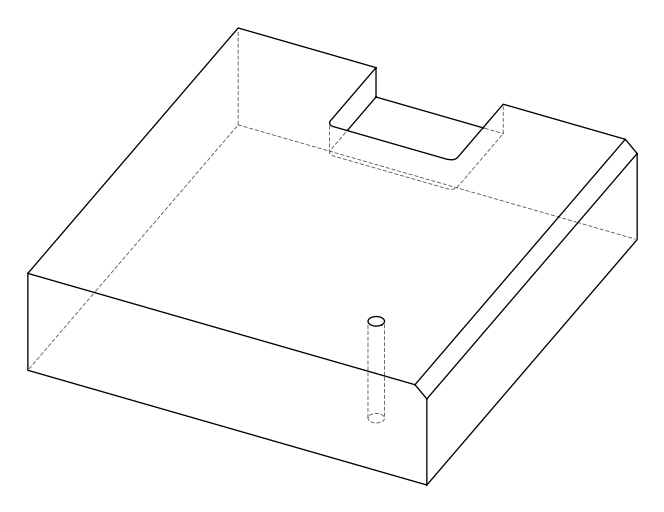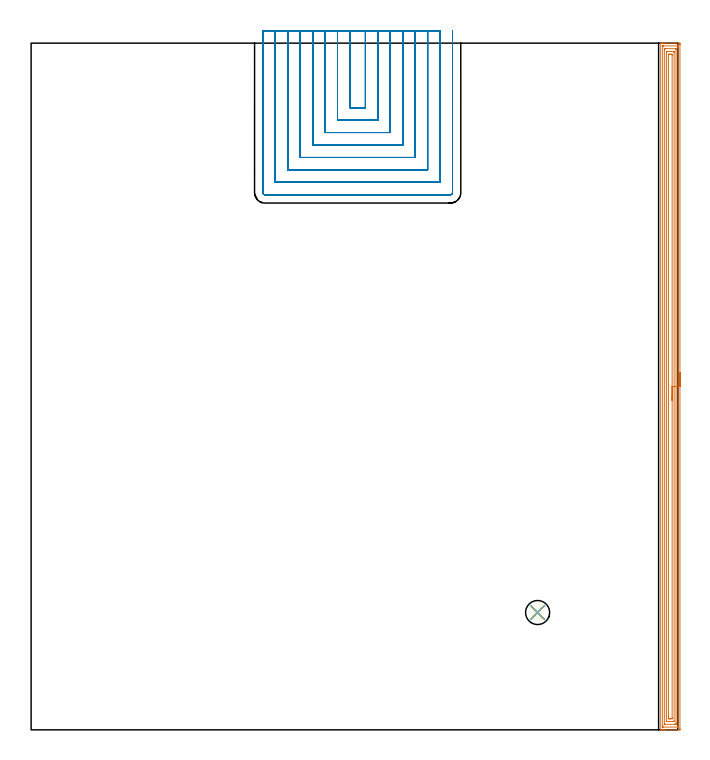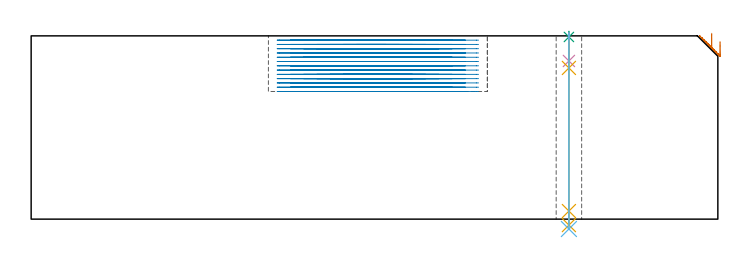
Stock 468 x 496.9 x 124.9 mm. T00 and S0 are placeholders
(PLAN: 6 operations, 5 tool changes, 101.5 min)
(1 AREA_MILL | FG_CHAMFER_SURFACE | UGT0205_001 | 20.18 min | 47996 mm3)
(2 MILL_SLOT | SLOT_PARTIAL_RECTANGULAR | NXT0201_011 | Follow Part, ap 3, ae 75% | 80.03 min | 653410 mm3)
(3 SPOT_DRILL | STEP1HOLE | NXT0321_9005460120000 | 0.03 min | 3 mm3)
(4 DRILL_BLIND_HOLE_INTO_CENTER | STEP1HOLE | UGT0301_225 | 0.08 min | 1503 mm3)
(5 GUN_DRILL_THROUGH_HOLE | STEP1HOLE | UGT0307_008 | 0.62 min | 10381 mm3)
(6 DRILL_TO_ENLARGE_THROUGH_HOLE | STEP1HOLE | UGT0301_245 | 0.54 min | 17752 mm3)
(TOOL UGT0205_001 | Chamfer Mill 20 x 3 x 45 deg. | D20 FL50 Z2)
(TOOL NXT0201_011 | ENDMILL 12mm [2P460-1200-NA 1630] | D12 FL38 Z6)
(TOOL NXT0321_9005460120000 | NC Spot Drill, 142deg, 12mm, Carbide, Uncoated | D12 PA142 FL30 Z2)
(TOOL UGT0301_225 | Twist Drill 11.4 mm | D11.4 PA118 FL92 Z2)
(TOOL UGT0307_008 | Gun Drill 11 mm | D11 PA130 FL24 Z1)
(TOOL UGT0301_245 | Twist Drill 17.4 mm | D17.4 PA118 FL130 Z2)
(OP 1 AREA_MILL)
G17 G21 G94 G90
T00 M6
G54
G17 G0 G90 X469.5 Y258.45 S1061 M3
G43 Z134.9 H0
Z121.
G94 G1 Y258.412 Z120.128 F250.
Y258.298 Z119.264
Y258.109 Z118.412
Y257.847 Z117.58
Y257.513 Z116.774
Y257.11 Z116.
Y256.642 Z115.264
Y256.11 Z114.572
Y255.521 Z113.929
Y254.878 Z113.34
Y254.186 Z112.809
Y253.45 Z112.34
Y252.676 Z111.937
Y251.87 Z111.603
Y251.038 Z111.341
Y250.187 Z111.152
Y249.322 Z111.038
Y248.45 Z111.
X469.499 Y0.615 Z111.001
X469.497 Y0.232 Z111.002
X469.493 Y0.01 Z111.005
X469.122 Y0.005 Z111.376
X468.519 Y0. Z111.979
X458.607 Z121.887
X458.06 Z122.436
X457.731 Z122.765
X457.184 Z123.312
X456.855 Z123.64
X455.885 Z124.615
X455.742 Y0.001 Z124.75
X455.691 Y0.002 Z124.801
X455.603 Y0.01 Z124.888
X455.6 Y0.168 Z124.9
Y496.732
X455.602 Y496.89 Z124.888
X455.74 Y496.898 Z124.752
X455.885 Y496.9 Z124.615
X456.195 Z124.304
X456.855 Z123.64
X458.06 Z122.437
X458.607 Z121.887
X468.519 Z111.978
X469.122 Y496.895 Z111.376
X469.492 Y496.89 Z111.005
X469.497 Y496.668 Z111.002
X469.499 Y496.285 Z111.001
X469.5 Y495.9 Z111.
Y248.45
X468.086 Z112.414
Y2.401
X468.084 Y2.036 Z112.416
X468.082 Y2.014 Z112.418
X468.08 Y2.011 Z112.42
X468.068 Y2.007 Z112.432
X467.998 Y2.002 Z112.502
X467.893 Y2.001 Z112.607
X467.762 Y2. Z112.738
X457.247 Y2.001 Z123.253
X457.077 Y2.004 Z123.423
X457.047 Y2.007 Z123.453
X457.021 Y2.012 Z123.479
X457.02 Y2.05 Z123.48
X457.016 Y2.236 Z123.484
X457.015 Y2.401 Z123.485
X457.014 Y3.131 Z123.486
Y494.499
X457.016 Y494.864 Z123.484
X457.018 Y494.886 Z123.482
X457.02 Y494.889 Z123.48
X457.033 Y494.893 Z123.467
X457.102 Y494.898 Z123.398
X457.207 Y494.899 Z123.293
X457.338 Y494.9 Z123.162
X467.853 Y494.899 Z112.647
X468.023 Y494.896 Z112.477
X468.053 Y494.893 Z112.447
X468.079 Y494.888 Z112.421
X468.08 Y494.85 Z112.42
X468.084 Y494.664 Z112.416
X468.085 Y494.499 Z112.415
X468.086 Y493.769 Z112.414
Y248.45
X466.671 Z113.829
Y4.898
X466.667 Y4.187 Z113.833
X466.665 Y4.012 Z113.835
X466.493 Y4.008 Z114.007
X465.8 Y4. Z114.7
X458.789 Y4.001 Z121.711
X458.607 Y4.006 Z121.893
X458.435 Y4.015 Z122.065
X458.431 Y4.187 Z122.069
X458.429 Y4.368 Z122.071
Y492.002
X458.433 Y492.713 Z122.067
X458.435 Y492.888 Z122.065
X458.607 Y492.892 Z121.893
X459.3 Y492.9 Z121.2
X466.311 Y492.899 Z114.189
X466.493 Y492.894 Z114.007
X466.665 Y492.885 Z113.835
X466.669 Y492.713 Z113.831
X466.671 Y492.532 Z113.829
Y248.45
X465.257 Z115.243
Y6.34
X465.256 Y6.164 Z115.244
X465.252 Y6.025 Z115.248
X465.25 Y6.01 Z115.25
X465.244 Y6.007 Z115.256
X465.219 Y6.003 Z115.281
X465.165 Y6.001 Z115.335
X460.333 Y6. Z120.167
X459.938 Y6.01 Z120.562
X459.849 Y6.014 Z120.651
X459.846 Y6.074 Z120.654
X459.845 Y6.138 Z120.655
X459.843 Y6.499 Z120.657
Y6.866
Y490.56
X459.844 Y490.736 Z120.656
X459.848 Y490.875 Z120.652
X459.85 Y490.89 Z120.65
X459.856 Y490.893 Z120.644
X459.882 Y490.897 Z120.618
X459.935 Y490.899 Z120.565
X464.767 Y490.9 Z115.733
X465.162 Y490.89 Z115.338
X465.251 Y490.886 Z115.249
X465.254 Y490.826 Z115.246
X465.255 Y490.762 Z115.245
X465.257 Y490.401 Z115.243
Y490.034
Y248.45
X463.843 Z116.657
Y8.652
X463.838 Y8.217 Z116.662
X463.835 Y8.01 Z116.665
X463.625 Y8.003 Z116.875
X462.988 Y8.001 Z117.512
X462.752 Y8. Z117.748
X462.112 Z118.388
X461.875 Y8.001 Z118.625
X461.379 Y8.01 Z119.121
X461.264 Y8.014 Z119.236
X461.257 Y8.652 Z119.243
Y488.248
X461.262 Y488.683 Z119.238
X461.265 Y488.89 Z119.235
X461.475 Y488.897 Z119.025
X462.112 Y488.9 Z118.388
X462.348 Z118.152
X462.988 Z117.512
X463.225 Y488.899 Z117.275
X463.721 Y488.89 Z116.779
X463.836 Y488.886 Z116.664
X463.843 Y488.248 Z116.657
Y248.45
Y247.578 Z116.695
Y246.714 Z116.809
Y245.862 Z116.998
Y245.03 Z117.26
Y244.224 Z117.594
Y243.45 Z117.997
Y242.714 Z118.465
Y242.022 Z118.996
Y241.379 Z119.586
Y240.79 Z120.229
Y240.259 Z120.921
Y239.79 Z121.657
Y239.387 Z122.431
Y239.053 Z123.237
Y238.791 Z124.069
Y238.602 Z124.92
Y238.488 Z125.785
Y238.45 Z126.657
G0 Z134.9
M5
M2
(OP 2 MILL_SLOT)
G17 G21 G94 G90
T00 M6
G54
G17 G0 G90 X230.7 Y505.9 S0 M3
G43 Z134.9 H1
Z121.985
G94 G1 Y502.9 F250.
Y450.2 F500.
X241.9
Y502.9
Y505.9 F250.
X221.7
Y502.9
Y441.2 F500.
X250.9
Y502.9
Y505.9 F250.
X212.7
Y502.9
Y432.2 F500.
X259.9
Y502.9
Y505.9 F250.
X203.7
Y502.9
Y423.2 F500.
X268.9
Y502.9
Y505.9 F250.
X194.7
Y502.9
Y414.2 F500.
X277.9
Y502.9
Y505.9 F250.
X185.7
Y502.9
Y405.2 F500.
X286.9
Y502.9
Y505.9 F250.
X176.7
Y502.9
Y396.2 F500.
X295.9
Y502.9
Y505.9 F250.
X167.7
Y502.9
Y388.7 F500.
G3 X169.2 Y387.2 R1.5
G1 X303.4
G3 X304.9 Y388.7 R1.5
G1 Y502.9
Y505.9 F250.
G0 X230.7 Z119.069
G1 Y502.9
Y450.2 F500.
X241.9
Y502.9
Y505.9 F250.
X221.7
Y502.9
Y441.2 F500.
X250.9
Y502.9
Y505.9 F250.
X212.7
Y502.9
Y432.2 F500.
X259.9
Y502.9
Y505.9 F250.
X203.7
Y502.9
Y423.2 F500.
X268.9
Y502.9
Y505.9 F250.
X194.7
Y502.9
Y414.2 F500.
X277.9
Y502.9
Y505.9 F250.
X185.7
Y502.9
Y405.2 F500.
X286.9
Y502.9
Y505.9 F250.
X176.7
Y502.9
Y396.2 F500.
X295.9
Y502.9
Y505.9 F250.
X167.7
Y502.9
Y388.7 F500.
G3 X169.2 Y387.2 R1.5
G1 X303.4
G3 X304.9 Y388.7 R1.5
G1 Y502.9
Y505.9 F250.
G0 X230.7 Z116.154
G1 Y502.9
Y450.2 F500.
X241.9
Y502.9
Y505.9 F250.
X221.7
Y502.9
Y441.2 F500.
X250.9
Y502.9
Y505.9 F250.
X212.7
Y502.9
Y432.2 F500.
X259.9
Y502.9
Y505.9 F250.
X203.7
Y502.9
Y423.2 F500.
X268.9
Y502.9
Y505.9 F250.
X194.7
Y502.9
Y414.2 F500.
X277.9
Y502.9
Y505.9 F250.
X185.7
Y502.9
Y405.2 F500.
X286.9
Y502.9
Y505.9 F250.
X176.7
Y502.9
Y396.2 F500.
X295.9
Y502.9
Y505.9 F250.
X167.7
Y502.9
Y388.7 F500.
G3 X169.2 Y387.2 R1.5
G1 X303.4
G3 X304.9 Y388.7 R1.5
G1 Y502.9
Y505.9 F250.
G0 X230.7 Z113.238
G1 Y502.9
Y450.2 F500.
X241.9
Y502.9
Y505.9 F250.
X221.7
Y502.9
Y441.2 F500.
X250.9
Y502.9
Y505.9 F250.
X212.7
Y502.9
Y432.2 F500.
X259.9
Y502.9
Y505.9 F250.
X203.7
Y502.9
Y423.2 F500.
X268.9
Y502.9
Y505.9 F250.
X194.7
Y502.9
Y414.2 F500.
X277.9
Y502.9
Y505.9 F250.
X185.7
Y502.9
Y405.2 F500.
X286.9
Y502.9
Y505.9 F250.
X176.7
Y502.9
Y396.2 F500.
X295.9
Y502.9
Y505.9 F250.
X167.7
Y502.9
Y388.7 F500.
G3 X169.2 Y387.2 R1.5
G1 X303.4
G3 X304.9 Y388.7 R1.5
G1 Y502.9
Y505.9 F250.
G0 X230.7 Z110.323
G1 Y502.9
Y450.2 F500.
X241.9
Y502.9
Y505.9 F250.
X221.7
Y502.9
Y441.2 F500.
X250.9
Y502.9
Y505.9 F250.
X212.7
Y502.9
Y432.2 F500.
X259.9
Y502.9
Y505.9 F250.
X203.7
Y502.9
Y423.2 F500.
X268.9
Y502.9
Y505.9 F250.
X194.7
Y502.9
Y414.2 F500.
X277.9
Y502.9
Y505.9 F250.
X185.7
Y502.9
Y405.2 F500.
X286.9
Y502.9
Y505.9 F250.
X176.7
Y502.9
Y396.2 F500.
X295.9
Y502.9
Y505.9 F250.
X167.7
Y502.9
Y388.7 F500.
G3 X169.2 Y387.2 R1.5
G1 X303.4
G3 X304.9 Y388.7 R1.5
G1 Y502.9
Y505.9 F250.
G0 X230.7 Z107.408
G1 Y502.9
Y450.2 F500.
X241.9
Y502.9
Y505.9 F250.
X221.7
Y502.9
Y441.2 F500.
X250.9
Y502.9
Y505.9 F250.
X212.7
Y502.9
Y432.2 F500.
X259.9
Y502.9
Y505.9 F250.
X203.7
Y502.9
Y423.2 F500.
X268.9
Y502.9
Y505.9 F250.
X194.7
Y502.9
Y414.2 F500.
X277.9
Y502.9
Y505.9 F250.
X185.7
Y502.9
Y405.2 F500.
X286.9
Y502.9
Y505.9 F250.
X176.7
Y502.9
Y396.2 F500.
X295.9
Y502.9
Y505.9 F250.
X167.7
Y502.9
Y388.7 F500.
G3 X169.2 Y387.2 R1.5
G1 X303.4
G3 X304.9 Y388.7 R1.5
G1 Y502.9
Y505.9 F250.
G0 X230.7 Z104.492
G1 Y502.9
Y450.2 F500.
X241.9
Y502.9
Y505.9 F250.
X221.7
Y502.9
Y441.2 F500.
X250.9
Y502.9
Y505.9 F250.
X212.7
Y502.9
Y432.2 F500.
X259.9
Y502.9
Y505.9 F250.
X203.7
Y502.9
Y423.2 F500.
X268.9
Y502.9
Y505.9 F250.
X194.7
Y502.9
Y414.2 F500.
X277.9
Y502.9
Y505.9 F250.
X185.7
Y502.9
Y405.2 F500.
X286.9
Y502.9
Y505.9 F250.
X176.7
Y502.9
Y396.2 F500.
X295.9
Y502.9
Y505.9 F250.
X167.7
Y502.9
Y388.7 F500.
G3 X169.2 Y387.2 R1.5
G1 X303.4
G3 X304.9 Y388.7 R1.5
G1 Y502.9
Y505.9 F250.
G0 X230.7 Z101.577
G1 Y502.9
Y450.2 F500.
X241.9
Y502.9
Y505.9 F250.
X221.7
Y502.9
Y441.2 F500.
X250.9
Y502.9
Y505.9 F250.
X212.7
Y502.9
Y432.2 F500.
X259.9
Y502.9
Y505.9 F250.
X203.7
Y502.9
Y423.2 F500.
X268.9
Y502.9
Y505.9 F250.
X194.7
Y502.9
Y414.2 F500.
X277.9
Y502.9
Y505.9 F250.
X185.7
Y502.9
Y405.2 F500.
X286.9
Y502.9
Y505.9 F250.
X176.7
Y502.9
Y396.2 F500.
X295.9
Y502.9
Y505.9 F250.
X167.7
Y502.9
Y388.7 F500.
G3 X169.2 Y387.2 R1.5
G1 X303.4
G3 X304.9 Y388.7 R1.5
G1 Y502.9
Y505.9 F250.
G0 X230.7 Z98.662
G1 Y502.9
Y450.2 F500.
X241.9
Y502.9
Y505.9 F250.
X221.7
Y502.9
Y441.2 F500.
X250.9
Y502.9
Y505.9 F250.
X212.7
Y502.9
Y432.2 F500.
X259.9
Y502.9
Y505.9 F250.
X203.7
Y502.9
Y423.2 F500.
X268.9
Y502.9
Y505.9 F250.
X194.7
Y502.9
Y414.2 F500.
X277.9
Y502.9
Y505.9 F250.
X185.7
Y502.9
Y405.2 F500.
X286.9
Y502.9
Y505.9 F250.
X176.7
Y502.9
Y396.2 F500.
X295.9
Y502.9
Y505.9 F250.
X167.7
Y502.9
Y388.7 F500.
G3 X169.2 Y387.2 R1.5
G1 X303.4
G3 X304.9 Y388.7 R1.5
G1 Y502.9
Y505.9 F250.
G0 X230.7 Z95.746
G1 Y502.9
Y450.2 F500.
X241.9
Y502.9
Y505.9 F250.
X221.7
Y502.9
Y441.2 F500.
X250.9
Y502.9
Y505.9 F250.
X212.7
Y502.9
Y432.2 F500.
X259.9
Y502.9
Y505.9 F250.
X203.7
Y502.9
Y423.2 F500.
X268.9
Y502.9
Y505.9 F250.
X194.7
Y502.9
Y414.2 F500.
X277.9
Y502.9
Y505.9 F250.
X185.7
Y502.9
Y405.2 F500.
X286.9
Y502.9
Y505.9 F250.
X176.7
Y502.9
Y396.2 F500.
X295.9
Y502.9
Y505.9 F250.
X167.7
Y502.9
Y388.7 F500.
G3 X169.2 Y387.2 R1.5
G1 X303.4
G3 X304.9 Y388.7 R1.5
G1 Y502.9
Y505.9 F250.
G0 X230.7 Z92.831
G1 Y502.9
Y450.2 F500.
X241.9
Y502.9
Y505.9 F250.
X221.7
Y502.9
Y441.2 F500.
X250.9
Y502.9
Y505.9 F250.
X212.7
Y502.9
Y432.2 F500.
X259.9
Y502.9
Y505.9 F250.
X203.7
Y502.9
Y423.2 F500.
X268.9
Y502.9
Y505.9 F250.
X194.7
Y502.9
Y414.2 F500.
X277.9
Y502.9
Y505.9 F250.
X185.7
Y502.9
Y405.2 F500.
X286.9
Y502.9
Y505.9 F250.
X176.7
Y502.9
Y396.2 F500.
X295.9
Y502.9
Y505.9 F250.
X167.7
Y502.9
Y388.7 F500.
G3 X169.2 Y387.2 R1.5
G1 X303.4
G3 X304.9 Y388.7 R1.5
G1 Y502.9
Y505.9 F250.
G0 X230.7 Z89.915
G1 Y502.9
Y450.2 F500.
X241.9
Y502.9
Y505.9 F250.
X221.7
Y502.9
Y441.2 F500.
X250.9
Y502.9
Y505.9 F250.
X212.7
Y502.9
Y432.2 F500.
X259.9
Y502.9
Y505.9 F250.
X203.7
Y502.9
Y423.2 F500.
X268.9
Y502.9
Y505.9 F250.
X194.7
Y502.9
Y414.2 F500.
X277.9
Y502.9
Y505.9 F250.
X185.7
Y502.9
Y405.2 F500.
X286.9
Y502.9
Y505.9 F250.
X176.7
Y502.9
Y396.2 F500.
X295.9
Y502.9
Y505.9 F250.
X167.7
Y502.9
Y388.7 F500.
G3 X169.2 Y387.2 R1.5
G1 X303.4
G3 X304.9 Y388.7 R1.5
G1 Y502.9
Y505.9 F250.
G0 X230.7 Z87.
G1 Y502.9
Y450.2 F500.
X241.9
Y502.9
Y505.9 F250.
X221.7
Y502.9
Y441.2 F500.
X250.9
Y502.9
Y505.9 F250.
X212.7
Y502.9
Y432.2 F500.
X259.9
Y502.9
Y505.9 F250.
X203.7
Y502.9
Y423.2 F500.
X268.9
Y502.9
Y505.9 F250.
X194.7
Y502.9
Y414.2 F500.
X277.9
Y502.9
Y505.9 F250.
X185.7
Y502.9
Y405.2 F500.
X286.9
Y502.9
Y505.9 F250.
X176.7
Y502.9
Y396.2 F500.
X295.9
Y502.9
Y505.9 F250.
X167.7
Y502.9
Y388.7 F500.
G3 X169.2 Y387.2 R1.5
G1 X303.4
G3 X304.9 Y388.7 R1.5
G1 Y502.9
Y505.9 F250.
G0 Z134.9
M5
M2
(OP 3 SPOT_DRILL)
G17 G21 G94 G90
T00 M6
G54
G17 G0 G90 X366.5 Y84.9 S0 M3
G43 Z134.9 H0
G94 G81 G98 Z124.151 F250. R127.9
G80
M5
M2
(OP 4 DRILL_BLIND_HOLE_INTO_CENTER)
G17 G21 G94 G90
T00 M6
G54
G17 G0 G90 X366.5 Y84.9 S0 M3
G43 Z134.9 H0
G94 G81 G98 Z107.8 F250. R126.9
G80
M5
M2
(OP 5 GUN_DRILL_THROUGH_HOLE)
G17 G21 G94 G90
T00 M6
G54
G17 G0 G90 X366.5 Y84.9 M8
G43 Z134.9 H0
Z122.197
S716 M3
G94 G1 Z103.04 F125. M26
G4 X.084
Z5.5 F250.
G4 X.084
Z-4.065 F125.
G4 X.084
M5
M9
G0 Z122.197
Z134.9
M2
(OP 6 DRILL_TO_ENLARGE_THROUGH_HOLE)
G17 G21 G94 G90
T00 M6
G54
G17 G0 G90 X366.5 Y84.9 S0 M3
G43 Z134.9 H0
G94 G73 G98 Z-6.727 F250. Q16.453 R126.9
G80
M5
M2
